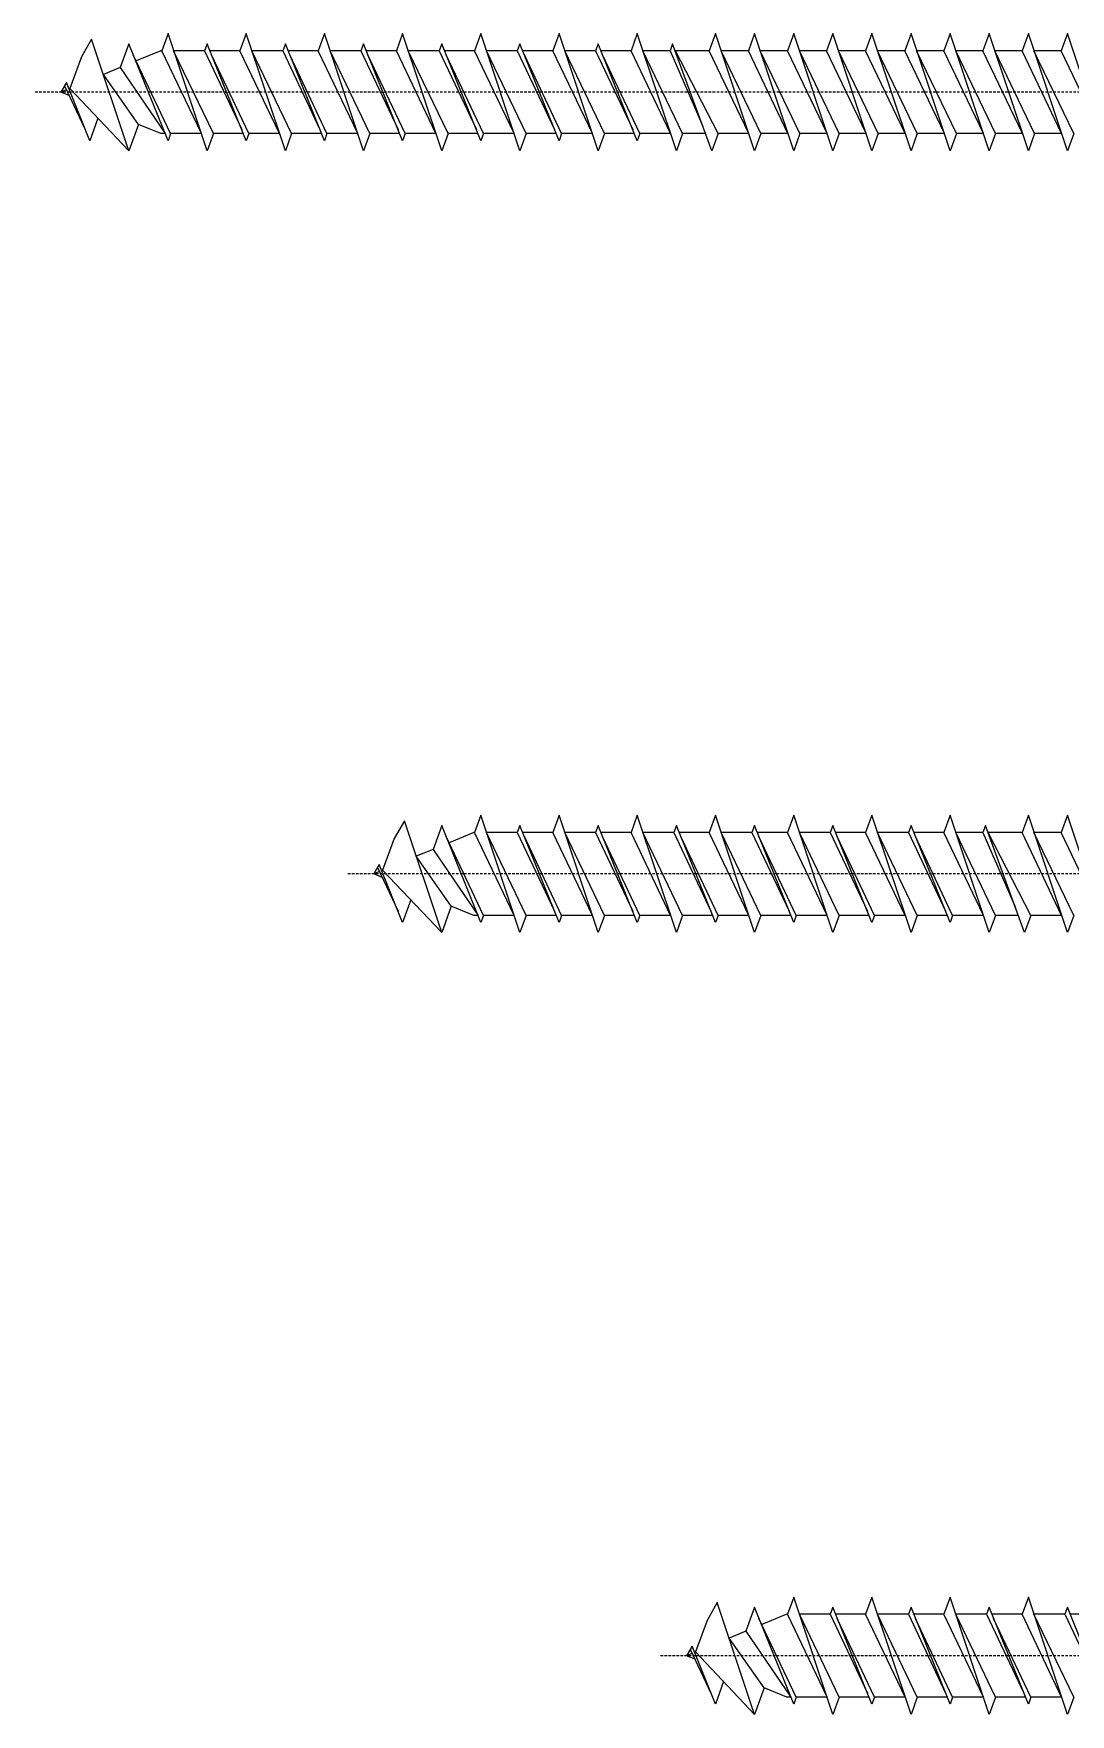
# Model space of a CAD drawing. Header units: millimetres. Extents: x 296 to 4896, y 152 to 3333.
# Drawn here: x 1656.2 to 1722.5, y 2928.2 to 3035.7 of the extents above; entities that cross this region are included whole.
import ezdxf

# ---------------------------------------------------------------- set-up
doc = ezdxf.new("R2010")
doc.units = ezdxf.units.MM
doc.linetypes.add('DASHED', pattern=[0.25, 0.15625, -0.09375])
doc.layers.add('1', color=1, linetype='DASHED')
doc.layers.add('2', color=3, linetype='Continuous')

# ---------------------------------------------------------------- blocks, each defined once
blk = doc.blocks.new('HUS 7.5-180')
at = {"layer": '1'}
blk.add_line((1.8, 0), (-184.24, 0), dxfattribs=at)
at = {"layer": '2'}
for p, q in [((-180.54, 3.4), (-181.19, 2.26)), ((-178.15, -3.75), (-180.54, 3.4)), ((-175.65, 3.75), (-176.05, 2.65)), ((-173.15, -3.75), (-175.65, 3.75)), ((-170.65, 3.75), (-171.05, 2.65)), ((-168.15, -3.75), (-170.65, 3.75)), ((-165.65, 3.75), (-166.05, 2.65)), ((-163.15, -3.75), (-165.65, 3.75)), ((-160.65, 3.75), (-161.05, 2.65)), ((-160.65, 3.75), (-161.05, 2.65)), ((-158.15, -3.75), (-160.65, 3.75)), ((-158.15, -3.75), (-160.65, 3.75)), ((-155.65, 3.75), (-156.05, 2.65)), ((-153.15, -3.75), (-155.65, 3.75)), ((-150.65, 3.75), (-151.05, 2.65)), ((-148.15, -3.75), (-150.65, 3.75)), ((-145.65, 3.75), (-146.05, 2.65)), ((-143.15, -3.75), (-145.65, 3.75)), ((-140.65, 3.75), (-141.05, 2.65)), ((-138.15, -3.75), (-140.65, 3.75)), ((-138.15, 3.75), (-138.55, 2.65)), ((-135.65, -3.75), (-138.15, 3.75)), ((-135.65, 3.75), (-136.05, 2.65)), ((-133.15, -3.75), (-135.65, 3.75)), ((-133.15, 3.75), (-133.55, 2.65)), ((-130.65, -3.75), (-133.15, 3.75)), ((-130.65, 3.75), (-131.05, 2.65)), ((-128.15, -3.75), (-130.65, 3.75)), ((-128.15, 3.75), (-128.55, 2.65)), ((-125.65, -3.75), (-128.15, 3.75)), ((-125.65, 3.75), (-126.05, 2.65)), ((-123.15, -3.75), (-125.65, 3.75)), ((-123.15, 3.75), (-123.55, 2.65)), ((-120.65, -3.75), (-123.15, 3.75)), ((-120.65, 3.75), (-121.05, 2.65)), ((-118.15, -3.75), (-120.65, 3.75)), ((-118.15, 3.75), (-118.55, 2.65)), ((-115.65, -3.75), (-118.15, 3.75)), ((-181.19, 2.26), (-181.93, 0.24)), ((-178.15, 3.1), (-178.71, 1.57)), ((-175.65, -3.1), (-178.15, 3.1)), ((-175.49, -2.65), (-177.87, 2.39)), ((-176.1, 2.65), (-177.68, 2)), ((-176.05, 2.65), (-176.1, 2.65)), ((-173.52, -2.65), (-176.05, 2.65)), ((-172.75, -2.65), (-175.29, 2.65)), ((-173.32, 2.65), (-175.29, 2.65)), ((-173.15, 3.1), (-173.32, 2.65)), ((-173.32, 2.65), (-170.94, -2.39)), ((-170.65, -3.1), (-173.15, 3.1)), ((-171.05, 2.65), (-172.97, 2.65)), ((-170.49, -2.65), (-172.87, 2.39)), ((-168.52, -2.65), (-171.05, 2.65)), ((-167.75, -2.65), (-170.29, 2.65)), ((-168.32, 2.65), (-170.29, 2.65)), ((-168.15, 3.1), (-168.32, 2.65)), ((-168.32, 2.65), (-165.94, -2.39)), ((-165.65, -3.1), (-168.15, 3.1)), ((-166.05, 2.65), (-167.97, 2.65)), ((-165.49, -2.65), (-167.87, 2.39)), ((-163.52, -2.65), (-166.05, 2.65)), ((-163.32, 2.65), (-165.29, 2.65)), ((-162.75, -2.65), (-165.29, 2.65)), ((-163.15, 3.1), (-163.32, 2.65)), ((-163.32, 2.65), (-160.94, -2.39)), ((-160.65, -3.1), (-163.15, 3.1)), ((-161.05, 2.65), (-162.97, 2.65)), ((-160.49, -2.65), (-162.87, 2.39)), ((-158.52, -2.65), (-161.05, 2.65)), ((-158.52, -2.65), (-161.05, 2.65)), ((-157.75, -2.65), (-160.29, 2.65)), ((-157.75, -2.65), (-160.29, 2.65)), ((-158.32, 2.65), (-160.29, 2.65)), ((-158.15, 3.1), (-158.32, 2.65)), ((-158.32, 2.65), (-155.94, -2.39)), ((-155.65, -3.1), (-158.15, 3.1)), ((-156.05, 2.65), (-157.97, 2.65)), ((-155.49, -2.65), (-157.87, 2.39)), ((-153.52, -2.65), (-156.05, 2.65)), ((-152.75, -2.65), (-155.29, 2.65)), ((-153.32, 2.65), (-155.29, 2.65)), ((-153.15, 3.1), (-153.32, 2.65)), ((-153.32, 2.65), (-150.94, -2.39)), ((-150.65, -3.1), (-153.15, 3.1)), ((-151.05, 2.65), (-152.97, 2.65)), ((-150.49, -2.65), (-152.87, 2.39)), ((-148.52, -2.65), (-151.05, 2.65)), ((-147.75, -2.65), (-150.29, 2.65)), ((-148.32, 2.65), (-150.29, 2.65)), ((-148.15, 3.1), (-148.32, 2.65)), ((-148.32, 2.65), (-145.94, -2.39)), ((-145.65, -3.1), (-148.15, 3.1)), ((-146.05, 2.65), (-147.97, 2.65)), ((-145.49, -2.65), (-147.87, 2.39)), ((-143.52, -2.65), (-146.05, 2.65)), ((-142.75, -2.65), (-145.29, 2.65)), ((-143.55, 2.65), (-145.29, 2.65)), ((-143.39, 3.1), (-143.55, 2.65)), ((-143.55, 2.65), (-141.48, -2.14)), ((-140.89, -3.75), (-143.39, 3.1)), ((-141.05, 2.65), (-143.22, 2.65)), ((-140.49, -2.65), (-143.21, 2.65)), ((-138.52, -2.65), (-141.05, 2.65)), ((-137.75, -2.65), (-140.29, 2.65)), ((-138.55, 2.65), (-140.29, 2.65)), ((-136.02, -2.65), (-138.55, 2.65)), ((-135.25, -2.65), (-137.79, 2.65)), ((-136.05, 2.65), (-137.79, 2.65)), ((-133.52, -2.65), (-136.05, 2.65)), ((-132.75, -2.65), (-135.29, 2.65)), ((-133.55, 2.65), (-135.29, 2.65)), ((-131.02, -2.65), (-133.55, 2.65)), ((-130.25, -2.65), (-132.79, 2.65)), ((-131.05, 2.65), (-132.79, 2.65)), ((-128.52, -2.65), (-131.05, 2.65)), ((-127.75, -2.65), (-130.29, 2.65)), ((-128.55, 2.65), (-130.29, 2.65)), ((-126.02, -2.65), (-128.55, 2.65)), ((-125.25, -2.65), (-127.79, 2.65)), ((-126.05, 2.65), (-127.79, 2.65)), ((-123.52, -2.65), (-126.05, 2.65)), ((-122.75, -2.65), (-125.29, 2.65)), ((-123.55, 2.65), (-125.29, 2.65)), ((-121.02, -2.65), (-123.55, 2.65)), ((-120.25, -2.65), (-122.79, 2.65)), ((-121.05, 2.65), (-122.79, 2.65)), ((-118.52, -2.65), (-121.05, 2.65)), ((-117.75, -2.65), (-120.29, 2.65)), ((-118.55, 2.65), (-120.29, 2.65)), ((-116.02, -2.65), (-118.55, 2.65)), ((-178.71, 1.57), (-179.78, 1.13)), ((-177.54, -2.06), (-179.78, 1.13)), ((-178.71, 1.57), (-175.83, -2.65)), ((-182.15, 0.61), (-182.5, 0)), ((-182.14, 0.15), (-182.5, 0)), ((-181.96, -0.22), (-182.5, 0)), ((-182.26, 0.41), (-180.94, -2.39)), ((-180.65, -3.1), (-182.15, 0.61)), ((-181.93, 0.24), (-181.99, 0.21)), ((-181.93, 0.24), (-178.15, -3.75)), ((-180.13, -1.66), (-180.65, -3.1)), ((-177.54, -2.06), (-178.15, -3.75)), ((-176.1, -2.65), (-177.54, -2.06)), ((-175.83, -2.65), (-176.1, -2.65)), ((-175.49, -2.65), (-175.65, -3.1)), ((-173.52, -2.65), (-175.49, -2.65)), ((-172.75, -2.65), (-173.15, -3.75)), ((-170.82, -2.65), (-172.75, -2.65)), ((-170.49, -2.65), (-170.65, -3.1)), ((-168.52, -2.65), (-170.49, -2.65)), ((-167.75, -2.65), (-168.15, -3.75)), ((-165.82, -2.65), (-167.75, -2.65)), ((-165.49, -2.65), (-165.65, -3.1)), ((-163.52, -2.65), (-165.49, -2.65)), ((-162.75, -2.65), (-163.15, -3.75)), ((-160.83, -2.65), (-162.75, -2.65)), ((-160.49, -2.65), (-160.65, -3.1)), ((-158.52, -2.65), (-160.49, -2.65)), ((-157.75, -2.65), (-158.15, -3.75)), ((-157.75, -2.65), (-158.15, -3.75)), ((-155.83, -2.65), (-157.75, -2.65)), ((-155.49, -2.65), (-155.65, -3.1)), ((-153.52, -2.65), (-155.49, -2.65)), ((-152.75, -2.65), (-153.15, -3.75)), ((-150.83, -2.65), (-152.75, -2.65)), ((-150.49, -2.65), (-150.65, -3.1)), ((-148.52, -2.65), (-150.49, -2.65)), ((-147.75, -2.65), (-148.15, -3.75)), ((-145.83, -2.65), (-147.75, -2.65)), ((-145.49, -2.65), (-145.65, -3.1)), ((-143.52, -2.65), (-145.49, -2.65)), ((-142.75, -2.65), (-143.15, -3.75)), ((-141.29, -2.65), (-142.75, -2.65)), ((-140.49, -2.65), (-140.89, -3.75)), ((-138.52, -2.65), (-140.49, -2.65)), ((-137.75, -2.65), (-138.15, -3.75)), ((-136.02, -2.65), (-137.75, -2.65)), ((-135.25, -2.65), (-135.65, -3.75)), ((-133.52, -2.65), (-135.25, -2.65)), ((-132.75, -2.65), (-133.15, -3.75)), ((-131.02, -2.65), (-132.75, -2.65)), ((-130.25, -2.65), (-130.65, -3.75)), ((-128.52, -2.65), (-130.25, -2.65)), ((-127.75, -2.65), (-128.15, -3.75)), ((-126.02, -2.65), (-127.75, -2.65)), ((-125.25, -2.65), (-125.65, -3.75)), ((-123.52, -2.65), (-125.25, -2.65)), ((-122.75, -2.65), (-123.15, -3.75)), ((-121.02, -2.65), (-122.75, -2.65)), ((-120.25, -2.65), (-120.65, -3.75)), ((-118.52, -2.65), (-120.25, -2.65)), ((-117.75, -2.65), (-118.15, -3.75))]:
    blk.add_line(p, q, dxfattribs=at)
blk = doc.blocks.new('HUS 7.5-160')
at = {"layer": '1'}
blk.add_line((1.8, 0), (-164.24, 0), dxfattribs=at)
at = {"layer": '2'}
for p, q in [((-160.54, 3.4), (-161.19, 2.26)), ((-158.15, -3.75), (-160.54, 3.4)), ((-155.65, 3.75), (-156.05, 2.65)), ((-153.15, -3.75), (-155.65, 3.75)), ((-150.65, 3.75), (-151.05, 2.65)), ((-148.15, -3.75), (-150.65, 3.75)), ((-145.65, 3.75), (-146.05, 2.65)), ((-143.15, -3.75), (-145.65, 3.75)), ((-140.65, 3.75), (-141.05, 2.65)), ((-140.65, 3.75), (-141.05, 2.65)), ((-138.15, -3.75), (-140.65, 3.75)), ((-138.15, -3.75), (-140.65, 3.75)), ((-135.65, 3.75), (-136.05, 2.65)), ((-133.15, -3.75), (-135.65, 3.75)), ((-130.65, 3.75), (-131.05, 2.65)), ((-128.15, -3.75), (-130.65, 3.75)), ((-125.65, 3.75), (-126.05, 2.65)), ((-123.15, -3.75), (-125.65, 3.75)), ((-120.65, 3.75), (-121.05, 2.65)), ((-118.15, -3.75), (-120.65, 3.75)), ((-118.15, 3.75), (-118.55, 2.65)), ((-115.65, -3.75), (-118.15, 3.75)), ((-161.19, 2.26), (-161.93, 0.24)), ((-158.15, 3.1), (-158.71, 1.57)), ((-155.65, -3.1), (-158.15, 3.1)), ((-155.49, -2.65), (-157.87, 2.39)), ((-156.1, 2.65), (-157.68, 2)), ((-156.05, 2.65), (-156.1, 2.65)), ((-153.52, -2.65), (-156.05, 2.65)), ((-152.75, -2.65), (-155.29, 2.65)), ((-153.32, 2.65), (-155.29, 2.65)), ((-153.15, 3.1), (-153.32, 2.65)), ((-153.32, 2.65), (-150.94, -2.39)), ((-150.65, -3.1), (-153.15, 3.1)), ((-151.05, 2.65), (-152.97, 2.65)), ((-150.49, -2.65), (-152.87, 2.39)), ((-148.52, -2.65), (-151.05, 2.65)), ((-147.75, -2.65), (-150.29, 2.65)), ((-148.32, 2.65), (-150.29, 2.65)), ((-148.15, 3.1), (-148.32, 2.65)), ((-148.32, 2.65), (-145.94, -2.39)), ((-145.65, -3.1), (-148.15, 3.1)), ((-146.05, 2.65), (-147.97, 2.65)), ((-145.49, -2.65), (-147.87, 2.39)), ((-143.52, -2.65), (-146.05, 2.65)), ((-143.32, 2.65), (-145.29, 2.65)), ((-142.75, -2.65), (-145.29, 2.65)), ((-143.15, 3.1), (-143.32, 2.65)), ((-143.32, 2.65), (-140.94, -2.39)), ((-140.65, -3.1), (-143.15, 3.1)), ((-141.05, 2.65), (-142.97, 2.65)), ((-140.49, -2.65), (-142.87, 2.39)), ((-138.52, -2.65), (-141.05, 2.65)), ((-138.52, -2.65), (-141.05, 2.65)), ((-137.75, -2.65), (-140.29, 2.65)), ((-137.75, -2.65), (-140.29, 2.65)), ((-138.32, 2.65), (-140.29, 2.65)), ((-138.15, 3.1), (-138.32, 2.65)), ((-138.32, 2.65), (-135.94, -2.39)), ((-135.65, -3.1), (-138.15, 3.1)), ((-136.05, 2.65), (-137.97, 2.65)), ((-135.49, -2.65), (-137.87, 2.39)), ((-133.52, -2.65), (-136.05, 2.65)), ((-132.75, -2.65), (-135.29, 2.65)), ((-133.32, 2.65), (-135.29, 2.65)), ((-133.15, 3.1), (-133.32, 2.65)), ((-133.32, 2.65), (-130.94, -2.39)), ((-130.65, -3.1), (-133.15, 3.1)), ((-131.05, 2.65), (-132.97, 2.65)), ((-130.49, -2.65), (-132.87, 2.39)), ((-128.52, -2.65), (-131.05, 2.65)), ((-127.75, -2.65), (-130.29, 2.65)), ((-128.32, 2.65), (-130.29, 2.65)), ((-128.15, 3.1), (-128.32, 2.65)), ((-128.32, 2.65), (-125.94, -2.39)), ((-125.65, -3.1), (-128.15, 3.1)), ((-126.05, 2.65), (-127.97, 2.65)), ((-125.49, -2.65), (-127.87, 2.39)), ((-123.52, -2.65), (-126.05, 2.65)), ((-122.75, -2.65), (-125.29, 2.65)), ((-123.55, 2.65), (-125.29, 2.65)), ((-123.39, 3.1), (-123.55, 2.65)), ((-123.55, 2.65), (-121.48, -2.14)), ((-120.89, -3.75), (-123.39, 3.1)), ((-121.05, 2.65), (-123.22, 2.65)), ((-120.49, -2.65), (-123.21, 2.65)), ((-118.52, -2.65), (-121.05, 2.65)), ((-117.75, -2.65), (-120.29, 2.65)), ((-118.55, 2.65), (-120.29, 2.65)), ((-116.02, -2.65), (-118.55, 2.65)), ((-158.71, 1.57), (-159.78, 1.13)), ((-157.54, -2.06), (-159.78, 1.13)), ((-158.71, 1.57), (-155.83, -2.65)), ((-162.15, 0.61), (-162.5, 0)), ((-162.14, 0.15), (-162.5, 0)), ((-161.96, -0.22), (-162.5, 0)), ((-162.26, 0.41), (-160.94, -2.39)), ((-160.65, -3.1), (-162.15, 0.61)), ((-161.93, 0.24), (-161.99, 0.21)), ((-161.93, 0.24), (-158.15, -3.75)), ((-160.13, -1.66), (-160.65, -3.1)), ((-157.54, -2.06), (-158.15, -3.75)), ((-156.1, -2.65), (-157.54, -2.06)), ((-155.83, -2.65), (-156.1, -2.65)), ((-155.49, -2.65), (-155.65, -3.1)), ((-153.52, -2.65), (-155.49, -2.65)), ((-152.75, -2.65), (-153.15, -3.75)), ((-150.82, -2.65), (-152.75, -2.65)), ((-150.49, -2.65), (-150.65, -3.1)), ((-148.52, -2.65), (-150.49, -2.65)), ((-147.75, -2.65), (-148.15, -3.75)), ((-145.82, -2.65), (-147.75, -2.65)), ((-145.49, -2.65), (-145.65, -3.1)), ((-143.52, -2.65), (-145.49, -2.65)), ((-142.75, -2.65), (-143.15, -3.75)), ((-140.83, -2.65), (-142.75, -2.65)), ((-140.49, -2.65), (-140.65, -3.1)), ((-138.52, -2.65), (-140.49, -2.65)), ((-137.75, -2.65), (-138.15, -3.75)), ((-137.75, -2.65), (-138.15, -3.75)), ((-135.83, -2.65), (-137.75, -2.65)), ((-135.49, -2.65), (-135.65, -3.1)), ((-133.52, -2.65), (-135.49, -2.65)), ((-132.75, -2.65), (-133.15, -3.75)), ((-130.83, -2.65), (-132.75, -2.65)), ((-130.49, -2.65), (-130.65, -3.1)), ((-128.52, -2.65), (-130.49, -2.65)), ((-127.75, -2.65), (-128.15, -3.75)), ((-125.83, -2.65), (-127.75, -2.65)), ((-125.49, -2.65), (-125.65, -3.1)), ((-123.52, -2.65), (-125.49, -2.65)), ((-122.75, -2.65), (-123.15, -3.75)), ((-121.29, -2.65), (-122.75, -2.65)), ((-120.49, -2.65), (-120.89, -3.75)), ((-118.52, -2.65), (-120.49, -2.65)), ((-117.75, -2.65), (-118.15, -3.75))]:
    blk.add_line(p, q, dxfattribs=at)
blk = doc.blocks.new('HUS 7.5-140')
at = {"layer": '1'}
blk.add_line((1.8, 0), (-144.24, 0), dxfattribs=at)
at = {"layer": '2'}
for p, q in [((-140.54, 3.4), (-141.19, 2.26)), ((-138.15, -3.75), (-140.54, 3.4)), ((-135.65, 3.75), (-136.05, 2.65)), ((-133.15, -3.75), (-135.65, 3.75)), ((-130.65, 3.75), (-131.05, 2.65)), ((-128.15, -3.75), (-130.65, 3.75)), ((-125.65, 3.75), (-126.05, 2.65)), ((-123.15, -3.75), (-125.65, 3.75)), ((-120.65, 3.75), (-121.05, 2.65)), ((-120.65, 3.75), (-121.05, 2.65)), ((-118.15, -3.75), (-120.65, 3.75)), ((-118.15, -3.75), (-120.65, 3.75)), ((-141.19, 2.26), (-141.93, 0.24)), ((-138.15, 3.1), (-138.71, 1.57)), ((-135.65, -3.1), (-138.15, 3.1)), ((-135.49, -2.65), (-137.87, 2.39)), ((-136.1, 2.65), (-137.68, 2)), ((-136.05, 2.65), (-136.1, 2.65)), ((-133.52, -2.65), (-136.05, 2.65)), ((-133.32, 2.65), (-135.29, 2.65)), ((-132.75, -2.65), (-135.29, 2.65)), ((-133.15, 3.1), (-133.32, 2.65)), ((-133.32, 2.65), (-130.94, -2.39)), ((-130.65, -3.1), (-133.15, 3.1)), ((-131.05, 2.65), (-132.97, 2.65)), ((-130.49, -2.65), (-132.87, 2.39)), ((-128.52, -2.65), (-131.05, 2.65)), ((-128.32, 2.65), (-130.29, 2.65)), ((-127.75, -2.65), (-130.29, 2.65)), ((-128.15, 3.1), (-128.32, 2.65)), ((-128.32, 2.65), (-125.94, -2.39)), ((-125.65, -3.1), (-128.15, 3.1)), ((-126.05, 2.65), (-127.97, 2.65)), ((-125.49, -2.65), (-127.87, 2.39)), ((-123.52, -2.65), (-126.05, 2.65)), ((-122.75, -2.65), (-125.29, 2.65)), ((-123.32, 2.65), (-125.29, 2.65)), ((-123.15, 3.1), (-123.32, 2.65)), ((-123.32, 2.65), (-120.94, -2.39)), ((-120.65, -3.1), (-123.15, 3.1)), ((-121.05, 2.65), (-122.97, 2.65)), ((-120.49, -2.65), (-122.87, 2.39)), ((-118.52, -2.65), (-121.05, 2.65)), ((-118.52, -2.65), (-121.05, 2.65)), ((-118.32, 2.65), (-120.29, 2.65)), ((-117.75, -2.65), (-120.29, 2.65)), ((-117.75, -2.65), (-120.29, 2.65)), ((-118.15, 3.1), (-118.32, 2.65)), ((-118.32, 2.65), (-115.94, -2.39)), ((-115.65, -3.1), (-118.15, 3.1)), ((-116.05, 2.65), (-117.97, 2.65)), ((-138.71, 1.57), (-139.78, 1.13)), ((-137.54, -2.06), (-139.78, 1.13)), ((-138.71, 1.57), (-135.83, -2.65)), ((-142.15, 0.61), (-142.5, 0)), ((-142.14, 0.15), (-142.5, 0)), ((-141.96, -0.22), (-142.5, 0)), ((-142.26, 0.41), (-140.94, -2.39)), ((-140.65, -3.1), (-142.15, 0.61)), ((-141.93, 0.24), (-141.99, 0.21)), ((-141.93, 0.24), (-138.15, -3.75)), ((-140.13, -1.66), (-140.65, -3.1)), ((-137.54, -2.06), (-138.15, -3.75)), ((-136.1, -2.65), (-137.54, -2.06)), ((-135.83, -2.65), (-136.1, -2.65)), ((-135.49, -2.65), (-135.65, -3.1)), ((-133.52, -2.65), (-135.49, -2.65)), ((-132.75, -2.65), (-133.15, -3.75)), ((-130.82, -2.65), (-132.75, -2.65)), ((-130.49, -2.65), (-130.65, -3.1)), ((-128.52, -2.65), (-130.49, -2.65)), ((-127.75, -2.65), (-128.15, -3.75)), ((-125.82, -2.65), (-127.75, -2.65)), ((-125.49, -2.65), (-125.65, -3.1)), ((-123.52, -2.65), (-125.49, -2.65)), ((-122.75, -2.65), (-123.15, -3.75)), ((-120.83, -2.65), (-122.75, -2.65)), ((-120.49, -2.65), (-120.65, -3.1)), ((-118.52, -2.65), (-120.49, -2.65)), ((-117.75, -2.65), (-118.15, -3.75)), ((-117.75, -2.65), (-118.15, -3.75))]:
    blk.add_line(p, q, dxfattribs=at)

msp = doc.modelspace()

# ---------------------------------------------------------------- block references
for name, p in [('HUS 7.5-180', (1840.43, 3031.94)), ('HUS 7.5-160', (1840.43, 2981.94)), ('HUS 7.5-140', (1840.43, 2931.94))]:
    msp.add_blockref(name, p)

doc.saveas('drawing.dxf')
